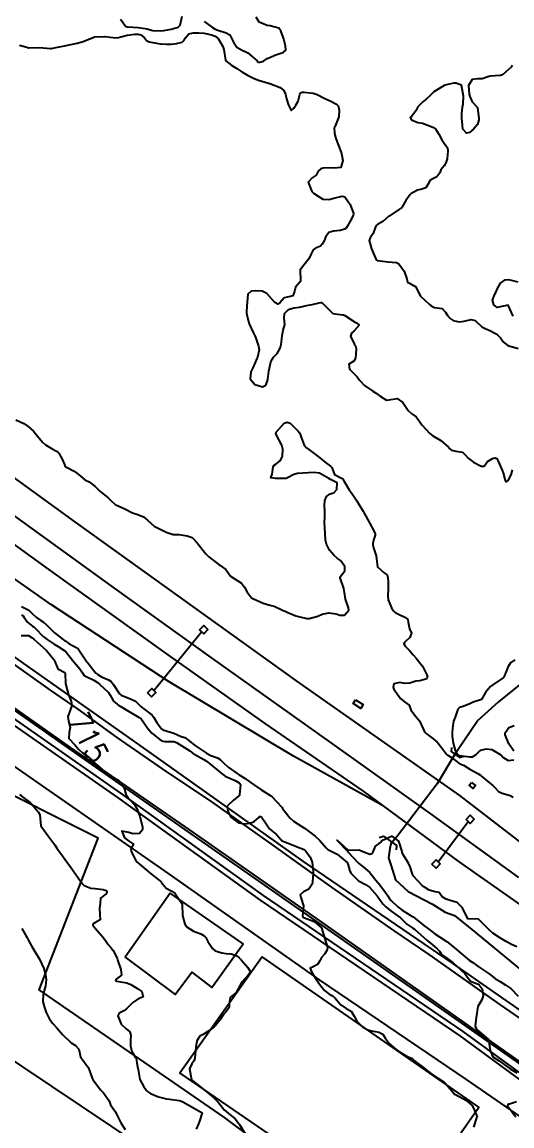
# Model space of a CAD drawing. Header units: metres. Extents: x 307586 to 320046, y 7427249 to 7434250.
# Drawn here: x 309020.5 to 309109.8, y 7432705.4 to 7432906.7 of the extents above; entities that cross this region are included whole.
import ezdxf
from ezdxf.enums import TextEntityAlignment as Align

# ---------------------------------------------------------------- set-up
doc = ezdxf.new("R2010")
doc.units = ezdxf.units.M
doc.header["$MEASUREMENT"] = 0
for name, color, linetype in [('Area Verde e Lazer', 45, 'Continuous'), ('Armario', 62, 'Continuous'), ('Cotas', 45, 'Continuous'), ('Curvas de Nivel 1m', 11, 'Continuous'), ('Curvas de Nivel 5m', 15, 'Continuous'), ('Divisa', 42, 'FENCELINE2'), ('Edificações', 30, 'Continuous'), ('Hidrografia', 140, 'Continuous'), ('Linha Férrea', 20, 'Continuous'), ('Pontes_Viadutos_Tubos', 190, 'Continuous'), ('Portico', 45, 'Continuous'), ('Vias Primárias', 230, 'Continuous')]:
    doc.layers.add(name, color=color, linetype=linetype)
doc.styles.add('Style-STANDARD', font='STANDARD.shx')
doc.linetypes.add('FENCELINE2', pattern='A,0.25,-0.1,[132,ltypeshp.shx,S=0.1,R=0,X=-0.1,Y=0],-0.1,1', length=1.45)

msp = doc.modelspace()

# ---------------------------------------------------------------- linework, layer by layer
at = {"layer": 'Area Verde e Lazer'}
for points in [[(309203.01, 7432651.94), (309108.99, 7432718.26), (309073.92, 7432742.88), (309051.35, 7432758.67), (309028.93, 7432774.32), (309006.07, 7432790.32)], [(309008.17, 7432787.2), (309038.49, 7432766.08), (309064.51, 7432747.39), (309100.88, 7432722.59), (309122.8, 7432706.59)]]:
    msp.add_lwpolyline(points, dxfattribs=at)
msp.add_lwpolyline([(309064.32, 7432736.2), (309049.29, 7432714.96), (309089.08, 7432687.7), (309103.8, 7432708.77)], close=True, dxfattribs=at)
at = {"layer": 'Armario'}
for points in [[(309081.29, 7432783.1), (309082.73, 7432782.21), (309082.31, 7432781.53), (309080.87, 7432782.42)], [(309102.45, 7432768.03), (309103.19, 7432767.43), (309102.76, 7432766.89), (309102.02, 7432767.49)]]:
    msp.add_lwpolyline(points, close=True, dxfattribs=at)
at = {"layer": 'Curvas de Nivel 1m', "flags": 128}
for points, elevation in [([(309020.08, 7432902.53), (309021.41, 7432902.13), (309021.69, 7432902.04), (309021.79, 7432902.03), (309023.69, 7432902.1), (309025.69, 7432901.88), (309025.88, 7432901.89), (309026.71, 7432902.06), (309027.69, 7432902.25), (309027.94, 7432902.29), (309029.7, 7432902.7), (309030.57, 7432902.89), (309031.7, 7432903.2), (309033.64, 7432903.98), (309033.71, 7432904), (309035.57, 7432904.1), (309035.71, 7432904.09), (309036.62, 7432903.95), (309037.71, 7432903.85), (309038.11, 7432903.93), (309039.72, 7432904.35), (309041.11, 7432904.51), (309041.72, 7432904.49), (309042.2, 7432904.36), (309042.83, 7432903.87), (309043.22, 7432903.38), (309043.71, 7432903.12), (309044.65, 7432902.9), (309045.7, 7432902.72), (309046.87, 7432902.66), (309047.7, 7432902.71), (309048.71, 7432902.82), (309049.71, 7432903.05), (309050.07, 7432903.43), (309050.25, 7432903.78), (309050.95, 7432904.54), (309051.72, 7432904.77), (309052.75, 7432904.78), (309053.72, 7432904.68), (309055.05, 7432904.4), (309055.72, 7432904.15), (309056.27, 7432903.71), (309057.14, 7432902.27), (309057.32, 7432901.7), (309057.6, 7432899.76), (309057.62, 7432899.7), (309057.66, 7432899.63), (309058.79, 7432898.82), (309059.65, 7432898.27), (309060.59, 7432897.66), (309061.63, 7432897.03), (309062.86, 7432896.4), (309063.62, 7432896.1), (309065.46, 7432895.6), (309065.61, 7432895.56), (309065.67, 7432895.54), (309067.6, 7432894.75), (309068.27, 7432894.24), (309068.55, 7432893.57), (309068.76, 7432892.73), (309069.08, 7432891.56), (309069.56, 7432890.56), (309070.09, 7432891.02), (309070.45, 7432891.54), (309070.86, 7432892.26), (309071.17, 7432893.53), (309071.29, 7432893.83), (309071.6, 7432893.94), (309071.97, 7432893.9), (309073.6, 7432893.72), (309074.33, 7432893.49), (309075.59, 7432892.86), (309076.79, 7432892.26), (309077.58, 7432891.89), (309077.87, 7432891.75), (309078.17, 7432891.45), (309078.33, 7432890.68), (309078.25, 7432889.45), (309077.52, 7432887.63), (309077.46, 7432887.52), (309077.44, 7432887.46), (309077.51, 7432886.38), (309077.71, 7432885.46), (309078.23, 7432884.2), (309078.54, 7432883.44), (309078.77, 7432882.74), (309079.01, 7432881.44), (309078.66, 7432880.21), (309077.43, 7432880.04), (309076.8, 7432880.1), (309075.43, 7432880.07), (309074.98, 7432879.93), (309074.49, 7432879.49), (309074.12, 7432878.79), (309073.41, 7432878.29), (309072.68, 7432877.51), (309073.38, 7432875.8), (309073.67, 7432875.5), (309075.36, 7432874.41), (309076.47, 7432874.36), (309077.36, 7432874.58), (309078.9, 7432874.97), (309079.37, 7432874.84), (309080.36, 7432873.42), (309080.96, 7432871.79), (309080.89, 7432871.41), (309080.32, 7432870.42), (309079.76, 7432869.43), (309079.58, 7432869.15), (309079.3, 7432868.95), (309078.53, 7432868.68), (309077.29, 7432868.59), (309076.43, 7432868.33), (309075.87, 7432867.47), (309075.69, 7432867.06), (309075.26, 7432866.21), (309074.91, 7432865.83), (309074.01, 7432865.49), (309073.58, 7432865.17), (309073.24, 7432864.41), (309072.79, 7432863.51), (309071.21, 7432861.53), (309071.29, 7432859.53), (309071.18, 7432859.25), (309070.37, 7432858.34), (309070.18, 7432857.54), (309069.91, 7432856.79), (309069.15, 7432856.57), (309068.31, 7432856.4), (309067.59, 7432855.57), (309067.13, 7432855.25), (309066.58, 7432855.59), (309065.16, 7432857.19), (309064.29, 7432857.61), (309063.16, 7432857.72), (309062.31, 7432857.63), (309061.71, 7432857.09), (309061.58, 7432855.64), (309061.47, 7432854), (309061.47, 7432853.64), (309061.72, 7432852.26), (309061.94, 7432851.64), (309062.72, 7432849.98), (309062.92, 7432849.62), (309062.97, 7432849.52), (309063.06, 7432849.24), (309063.61, 7432847.61), (309063.73, 7432846.91), (309063.44, 7432845.62), (309063.31, 7432845.32), (309063, 7432844.64), (309062.57, 7432843.63), (309062.25, 7432842.89), (309062.12, 7432841.63), (309062.96, 7432840.6), (309064.38, 7432840.18), (309064.96, 7432840.5), (309065.28, 7432841.28), (309065.33, 7432841.6), (309065.54, 7432843.04), (309065.61, 7432843.59), (309065.85, 7432844.75), (309066.34, 7432845.59), (309066.69, 7432845.91), (309067.02, 7432846.27), (309067.51, 7432847.1), (309067.67, 7432847.57), (309067.82, 7432848.34), (309067.94, 7432849.57), (309068.11, 7432850.53), (309068.4, 7432851.56), (309068.28, 7432852.73), (309068.36, 7432853.56), (309069.12, 7432854.29), (309070.09, 7432854.57), (309071.12, 7432854.72), (309072.69, 7432855.07), (309073.13, 7432855.15), (309073.43, 7432855.2), (309074.67, 7432855.48), (309075.07, 7432855.55), (309075.13, 7432855.54), (309075.22, 7432855.48), (309077.11, 7432853.59), (309077.2, 7432853.55), (309078.05, 7432853.45), (309079.03, 7432853.34), (309079.11, 7432853.32), (309079.37, 7432853.17), (309081.1, 7432852.04), (309081.52, 7432851.83), (309081.98, 7432851.4), (309081.08, 7432850.38), (309080.55, 7432849.94), (309080.37, 7432849.42), (309081.05, 7432848.03), (309081.3, 7432847.66), (309081.38, 7432847.4), (309081.42, 7432847.02), (309081.33, 7432845.41), (309081.01, 7432844.86), (309080.1, 7432844.32), (309080.2, 7432843.42), (309080.98, 7432842.61), (309081.59, 7432842.01), (309082.05, 7432841.39), (309082.96, 7432840.44), (309084.48, 7432839.36), (309084.94, 7432839.06), (309085.82, 7432838.47), (309086.93, 7432837.74), (309087.4, 7432837.8), (309088.93, 7432838.03), (309089.94, 7432837.3), (309090.9, 7432835.88), (309091.56, 7432835.28), (309092.35, 7432834.73), (309092.88, 7432834.05), (309093.41, 7432833.25), (309094.86, 7432831.65), (309095.42, 7432831.23), (309096.84, 7432830.38), (309098.25, 7432829.2), (309098.52, 7432828.89), (309098.82, 7432828.62), (309099.57, 7432828.43), (309100.81, 7432828.24), (309101.37, 7432827.72), (309101.84, 7432827.15), (309102.79, 7432826.45), (309104.2, 7432825.7), (309104.78, 7432825.69), (309105.38, 7432826.53), (309106.29, 7432827.11), (309106.7, 7432827.21), (309106.8, 7432827.22), (309106.9, 7432827.19), (309107.04, 7432827.1), (309107.29, 7432826.6), (309107.97, 7432825.08), (309108.2, 7432824.51), (309108.61, 7432823.07), (309108.67, 7432822.99), (309108.75, 7432822.94), (309108.89, 7432822.93), (309109.11, 7432823.07), (309109.68, 7432824.15), (309109.92, 7432825.06)], 711), ([(309019.4, 7432834.14), (309020.87, 7432833.47), (309021.67, 7432832.93), (309022.59, 7432832.1), (309022.85, 7432831.81), (309024.24, 7432830.09), (309024.82, 7432829.58), (309026.01, 7432828.87), (309026.81, 7432828.47), (309027.04, 7432828.29), (309027.21, 7432828.05), (309027.83, 7432827), (309028.26, 7432826.04), (309028.41, 7432825.67), (309028.77, 7432825.45), (309030.01, 7432824.77), (309030.76, 7432824.25), (309030.9, 7432824.16), (309031.08, 7432824.01), (309031.99, 7432823.24), (309032.74, 7432822.86), (309033.86, 7432821.97), (309034.72, 7432821.13), (309036.2, 7432819.95), (309036.7, 7432819.45), (309037.49, 7432818.73), (309038.69, 7432818.15), (309039.27, 7432817.9), (309040.67, 7432817.22), (309041.63, 7432816.92), (309042.66, 7432816.45), (309043.37, 7432815.85), (309044.64, 7432814.74), (309046.41, 7432813.82), (309046.63, 7432813.73), (309048.09, 7432813.26), (309048.63, 7432813.25), (309049.19, 7432813.22), (309050.63, 7432812.99), (309051.54, 7432812.67), (309052.43, 7432811.74), (309052.61, 7432811.48), (309054.03, 7432809.73), (309054.58, 7432809.19), (309056.44, 7432807.7), (309056.56, 7432807.62), (309057.7, 7432806.84), (309058.54, 7432805.67), (309060.52, 7432804.37), (309061.1, 7432803.64), (309061.57, 7432802.7), (309062.44, 7432801.62), (309062.49, 7432801.58), (309062.57, 7432801.54), (309064.48, 7432800.7), (309065.71, 7432800.35), (309066.47, 7432800.15), (309067.78, 7432799.56), (309068.24, 7432799.33), (309068.46, 7432799.25), (309068.96, 7432799.04), (309070.45, 7432798.43), (309071.15, 7432798.22), (309072.45, 7432797.93), (309072.87, 7432797.92), (309074.45, 7432798.35), (309075.25, 7432798.68), (309076.46, 7432798.95), (309077.79, 7432798.78), (309078.45, 7432798.51), (309079.32, 7432798.55), (309080.1, 7432799.41), (309080.04, 7432799.84), (309079.48, 7432801.42), (309079.28, 7432802.65), (309079.17, 7432803.42), (309078.54, 7432805.31), (309078.51, 7432805.43), (309078.54, 7432805.51), (309079.38, 7432806.59), (309079.36, 7432807.42), (309078.57, 7432808.49), (309078.03, 7432808.89), (309077.36, 7432809.45), (309076.6, 7432810.36), (309076.03, 7432811.47), (309075.87, 7432812.22), (309075.77, 7432813.47), (309075.72, 7432814.4), (309075.68, 7432815.47), (309075.72, 7432816.42), (309075.73, 7432817.47), (309075.64, 7432818.52), (309075.71, 7432819.47), (309076.03, 7432820.15), (309076.72, 7432820.64), (309077.35, 7432820.82), (309077.88, 7432821.44), (309077.99, 7432822.69), (309076.75, 7432823.25), (309076.43, 7432823.46), (309074.76, 7432824.4), (309073.69, 7432824.56), (309072.76, 7432824.52), (309071.69, 7432824.44), (309070.76, 7432824.38), (309070.08, 7432824.21), (309068.91, 7432823.55), (309068.81, 7432823.49), (309068.75, 7432823.48), (309068.67, 7432823.47), (309066.75, 7432823.47), (309065.9, 7432823.59), (309066.11, 7432824.24), (309066.31, 7432825.58), (309066.46, 7432825.9), (309066.78, 7432826.07), (309067.65, 7432826.71), (309068.02, 7432827.56), (309068.07, 7432828.82), (309067.89, 7432829.56), (309066.85, 7432831.51), (309066.82, 7432831.58), (309066.8, 7432831.63), (309066.86, 7432831.91), (309068.33, 7432833.56), (309068.87, 7432833.75), (309069.39, 7432833.54), (309070.86, 7432832.09), (309071.1, 7432831.77), (309071.21, 7432831.52), (309071.39, 7432830.98), (309071.98, 7432829.51), (309072.38, 7432829.06), (309072.82, 7432828.77), (309074.49, 7432827.48), (309074.8, 7432827.22), (309075.86, 7432826.4), (309076.78, 7432825.72), (309076.97, 7432825.46), (309077.5, 7432824.19), (309078.75, 7432823.52), (309078.91, 7432823.43), (309079.16, 7432823.01), (309080.16, 7432821.42), (309080.72, 7432820.65), (309081.57, 7432819.4), (309081.99, 7432818.68), (309082.68, 7432817.52), (309082.77, 7432817.38), (309082.91, 7432817.15), (309083.89, 7432815.37), (309084.64, 7432813.89), (309084.88, 7432813.36), (309084.9, 7432813.09), (309084.62, 7432812.21), (309084.46, 7432811.52), (309084.46, 7432811.36), (309084.61, 7432810.84), (309085.09, 7432809.35), (309085.15, 7432808.79), (309085.33, 7432807.35), (309086.55, 7432806.25), (309087.07, 7432805.86), (309087.22, 7432805.33), (309087.24, 7432804.62), (309087.27, 7432803.33), (309087.19, 7432802.02), (309087.28, 7432801.33), (309087.9, 7432799.89), (309088.25, 7432799.31), (309088.34, 7432799.19), (309088.46, 7432799.08), (309089, 7432798.76), (309090.45, 7432798.12), (309090.87, 7432797.71), (309090.91, 7432797.28), (309091.16, 7432796.01), (309091.5, 7432795.27), (309091.21, 7432794.48), (309090.4, 7432793.73), (309090.18, 7432793.51), (309090.14, 7432793.29), (309090.39, 7432792.89), (309091.16, 7432792.06), (309091.82, 7432791.27), (309092.36, 7432790.66), (309093.53, 7432789.25), (309094.33, 7432787.65), (309094.41, 7432787.24), (309094.4, 7432787.16), (309094.32, 7432786.94), (309093.02, 7432786.54), (309092.32, 7432786.48), (309091.19, 7432786.15), (309090.31, 7432786.06), (309089.36, 7432786.25), (309088.31, 7432786.01), (309088.16, 7432785.31), (309088.3, 7432785.02), (309089.51, 7432783.3), (309090.27, 7432782.7), (309091.08, 7432782.1), (309091.41, 7432781.27), (309092.24, 7432780.09), (309092.99, 7432779.25), (309093.66, 7432777.79), (309093.9, 7432777.24), (309094.2, 7432776.97), (309095.4, 7432776.02), (309096.18, 7432775.35), (309096.25, 7432775.29), (309096.31, 7432775.22), (309096.98, 7432774.4), (309097.9, 7432773.19), (309098.01, 7432773.05), (309098.15, 7432772.97), (309098.78, 7432772.55), (309100.14, 7432771.5), (309100.35, 7432771.38), (309101.02, 7432771.16), (309102.12, 7432770.46), (309103.61, 7432769.62), (309104.11, 7432769.32), (309104.35, 7432769.12), (309106.09, 7432767.62), (309106.38, 7432767.39), (309106.71, 7432767.09), (309107.38, 7432766.39), (309108.07, 7432766.04), (309109.51, 7432765.61), (309110.07, 7432765.34)], 712), ([(309020.46, 7432800.1), (309021.78, 7432799.43), (309022.45, 7432798.75), (309023.16, 7432798.09), (309023.94, 7432797.58), (309024.43, 7432797.22), (309025.07, 7432796.71), (309025.68, 7432796.07), (309026.41, 7432795.38), (309028.1, 7432794.03), (309028.28, 7432793.92), (309028.39, 7432793.84), (309029.03, 7432793.38), (309030.38, 7432792.61), (309030.74, 7432792.37), (309031.02, 7432792), (309032.34, 7432790.04), (309032.39, 7432789.98), (309032.5, 7432789.82), (309033.99, 7432787.96), (309034.32, 7432787.68), (309035.02, 7432787.25), (309036.31, 7432786.72), (309036.8, 7432786.43), (309037.13, 7432785.93), (309038.28, 7432784.17), (309038.62, 7432783.91), (309040.27, 7432783.29), (309041.24, 7432782.85), (309042.21, 7432781.86), (309042.25, 7432781.81), (309042.49, 7432781.61), (309044.23, 7432780.26), (309044.54, 7432779.84), (309045.12, 7432778.92), (309045.95, 7432777.82), (309046.2, 7432777.64), (309047.6, 7432777.21), (309048.2, 7432777.01), (309049.55, 7432776.41), (309050.19, 7432776.2), (309050.45, 7432776.03), (309050.73, 7432775.76), (309052.17, 7432774.72), (309053.58, 7432773.73), (309054.15, 7432773.35), (309054.92, 7432772.94), (309056.14, 7432772.48), (309056.67, 7432772.22), (309057.16, 7432771.68), (309058.12, 7432770.79), (309059.73, 7432769.65), (309060.1, 7432769.41), (309061.17, 7432768.71), (309062.09, 7432768.05), (309062.7, 7432767.61), (309064.07, 7432766.71), (309065.86, 7432765.58), (309066.06, 7432765.42), (309067.83, 7432763.55), (309067.92, 7432763.44), (309068.03, 7432763.26), (309069.36, 7432761.54), (309070, 7432760.92), (309071.5, 7432760), (309071.99, 7432759.7), (309072.27, 7432759.5), (309073.97, 7432758.22), (309074.77, 7432757.47), (309075.95, 7432756.07), (309076.28, 7432755.79), (309077, 7432755.44), (309077.94, 7432754.91), (309079.78, 7432753.41), (309079.91, 7432753.17), (309080.29, 7432751.8), (309080.51, 7432751.4), (309081.87, 7432750.08), (309083.16, 7432749.37), (309083.86, 7432748.91), (309085.25, 7432747.35), (309085.83, 7432746.54), (309086.34, 7432745.84), (309086.82, 7432745.33), (309087.81, 7432744.54), (309089.52, 7432743.29), (309089.79, 7432743.04), (309090.67, 7432742.17), (309091.77, 7432741.45), (309092.05, 7432741.26), (309093.75, 7432739.74), (309094.34, 7432739.23), (309095.73, 7432738.07), (309096.2, 7432737.68), (309096.61, 7432737.21), (309097.07, 7432736.55), (309097.71, 7432736.12), (309099.05, 7432735.18), (309099.69, 7432734.59), (309101.25, 7432733.15), (309101.67, 7432732.53), (309102.29, 7432731.77), (309103.65, 7432731.23), (309103.84, 7432731.12), (309104.37, 7432730.38), (309104.6, 7432729.11), (309104.35, 7432728.38), (309103.6, 7432727.12), (309103.28, 7432725.12), (309103.13, 7432723.56), (309103.28, 7432723.12), (309103.39, 7432722.96), (309103.55, 7432722.81), (309105.53, 7432721.1), (309105.87, 7432719.09), (309106.35, 7432717.95), (309107.48, 7432717.25), (309107.76, 7432717.07), (309109.47, 7432715.76), (309110.72, 7432715.04)], 713), ([(309020.45, 7432798.57), (309020.72, 7432798.4), (309020.92, 7432798.12), (309021.54, 7432797.22), (309022.43, 7432796.55), (309022.7, 7432796.37), (309022.98, 7432796.09), (309024.4, 7432794.66), (309025.11, 7432794.07), (309026.38, 7432793.24), (309027.13, 7432792.79), (309028.34, 7432792.03), (309028.37, 7432792), (309029.97, 7432790.01), (309030.34, 7432789.56), (309031.04, 7432788.71), (309031.53, 7432787.99), (309031.86, 7432787.53), (309032.32, 7432787.25), (309033.6, 7432786.68), (309034.31, 7432786.24), (309034.67, 7432785.96), (309036.28, 7432784.4), (309036.59, 7432783.94), (309037.2, 7432782.86), (309038.25, 7432782), (309038.41, 7432781.91), (309040.24, 7432780.84), (309041.87, 7432779.87), (309042.09, 7432779.73), (309042.22, 7432779.59), (309043.44, 7432777.85), (309044.19, 7432776.98), (309045.66, 7432775.83), (309046.18, 7432775.54), (309046.54, 7432775.46), (309048.18, 7432775.47), (309048.67, 7432775.29), (309050.16, 7432774.4), (309051.12, 7432773.76), (309051.7, 7432773.3), (309052.15, 7432773.03), (309053.67, 7432772.2), (309054.13, 7432771.9), (309054.39, 7432771.72), (309056.11, 7432770.3), (309056.85, 7432769.69), (309057.57, 7432769.15), (309058.1, 7432768.92), (309059.4, 7432768.35), (309060.09, 7432767.92), (309060.25, 7432767.81), (309060.35, 7432767.65), (309060.15, 7432765.74), (309060.15, 7432765.65), (309060.11, 7432765.6), (309060.06, 7432765.57), (309059, 7432764.71), (309058.04, 7432763.83), (309057.96, 7432763.75), (309057.92, 7432763.67), (309057.92, 7432763.56), (309058.02, 7432762.76), (309058.56, 7432761.66), (309060, 7432760.66), (309061.17, 7432760.46), (309062, 7432760.61), (309062.78, 7432760.83), (309063.72, 7432761.6), (309063.84, 7432761.78), (309064.02, 7432761.83), (309064.26, 7432761.6), (309064.77, 7432760.82), (309065.65, 7432759.58), (309065.98, 7432759.27), (309066.93, 7432758.52), (309067.74, 7432757.55), (309067.82, 7432757.41), (309067.96, 7432757.34), (309068.23, 7432757.27), (309069.95, 7432756.55), (309070.69, 7432756.26), (309071.95, 7432755.79), (309072.28, 7432755.5), (309073.03, 7432754.38), (309073.41, 7432753.49), (309073.62, 7432751.76), (309073.62, 7432751.48), (309073.47, 7432749.88), (309073.41, 7432749.48), (309072.79, 7432748.56), (309071.85, 7432748.04), (309071.23, 7432747.51), (309071.34, 7432747.01), (309071.82, 7432745.5), (309071.66, 7432743.64), (309071.68, 7432743.5), (309071.71, 7432743.42), (309071.79, 7432743.35), (309071.99, 7432743.3), (309073.78, 7432742.65), (309075.1, 7432741.47), (309075.74, 7432739.46), (309076.19, 7432737.91), (309076.13, 7432737.45), (309075.72, 7432736.72), (309075.1, 7432736.07), (309074.79, 7432735.47), (309074.38, 7432734.79), (309073.69, 7432734.46), (309073.05, 7432734.12), (309073.29, 7432733.48), (309073.67, 7432732.85), (309074.56, 7432731.47), (309075.63, 7432730.07), (309076.43, 7432729.45), (309077.21, 7432729.02), (309077.62, 7432728.66), (309078.66, 7432727.42), (309079.6, 7432726.8), (309080.49, 7432726.3), (309081.07, 7432725.39), (309081.57, 7432724.47), (309082.67, 7432723.37), (309083.55, 7432722.89), (309084.22, 7432722.68), (309085.54, 7432722.46), (309086.29, 7432722.08), (309086.75, 7432721.32), (309087.52, 7432720.32), (309088.7, 7432719.3), (309089.5, 7432718.73), (309090.74, 7432718.03), (309091.49, 7432717.72), (309091.78, 7432717.56), (309092.07, 7432717.26), (309092.84, 7432716.61), (309093.47, 7432716.21), (309094.69, 7432715.23), (309095.45, 7432714.6), (309097, 7432713.64), (309097.44, 7432713.36), (309097.6, 7432713.19), (309098.87, 7432711.73), (309099.35, 7432711.17), (309099.41, 7432711.12), (309099.51, 7432711.07), (309101.4, 7432710.07), (309102.53, 7432709.13), (309102.84, 7432708.59), (309103.37, 7432707.35), (309103.48, 7432707.12), (309103.49, 7432706.99), (309103.36, 7432706.81), (309102.79, 7432705.13)], 714), ([(309110.36, 7432790.37), (309109.55, 7432789.86), (309109.09, 7432789.06), (309108.87, 7432788.54), (309108.32, 7432787.21), (309108.24, 7432787.07), (309106.31, 7432785.79), (309105.91, 7432785.5), (309105.55, 7432785.11), (309104.99, 7432784.42), (309104.27, 7432783.12), (309102.75, 7432782.66), (309102.27, 7432782.43), (309100.95, 7432781.85), (309100.26, 7432781.66), (309100.01, 7432781.42), (309099.92, 7432781.17), (309099.47, 7432779.94), (309099.17, 7432779.18), (309099.02, 7432778.38), (309098.95, 7432777.18), (309098.91, 7432776.46), (309099.09, 7432775.18), (309099.5, 7432773.84), (309099.83, 7432773.17), (309100.15, 7432772.95), (309101.74, 7432772.74), (309102.15, 7432772.67), (309102.61, 7432772.67), (309103.28, 7432773.13), (309103.72, 7432773.56), (309104.16, 7432773.89), (309105.15, 7432774.13), (309106.17, 7432774.02), (309107.81, 7432773.08), (309107.97, 7432772.89), (309108.15, 7432772.62), (309109.16, 7432772.04), (309110.14, 7432772.16)], 711), ([(309110.16, 7432773.74), (309109.27, 7432775.06), (309108.58, 7432776.69), (309108.57, 7432777.07), (309109.25, 7432778.02), (309110.22, 7432778.41)], 711), ([(309020.06, 7432765.84), (309021.19, 7432764.97), (309022.04, 7432764.33), (309022.27, 7432764.1), (309023.45, 7432762.65), (309023.76, 7432762.08), (309023.98, 7432760.08), (309025.44, 7432758.07), (309025.96, 7432757.35), (309026.5, 7432756.61), (309026.9, 7432756.05), (309027.92, 7432754.6), (309028.33, 7432754.03), (309029.49, 7432752.42), (309029.78, 7432752.01), (309029.89, 7432751.86), (309031.21, 7432749.99), (309031.48, 7432749.6), (309031.86, 7432749.23), (309033.07, 7432748.75), (309033.85, 7432748.65), (309035.3, 7432748.49), (309035.85, 7432748.3), (309035.98, 7432748.07), (309035.97, 7432747.94), (309035.84, 7432747.69), (309034.86, 7432746.92), (309034.75, 7432745.95), (309034.66, 7432745.1), (309034.73, 7432743.95), (309034.79, 7432742.94), (309033.78, 7432742.38), (309033.51, 7432742.23), (309033.45, 7432741.96), (309033.77, 7432741.48), (309035.13, 7432739.95), (309035.74, 7432739.18), (309036.25, 7432738.46), (309036.7, 7432737.93), (309037.15, 7432737.35), (309037.71, 7432736.3), (309037.86, 7432735.91), (309037.94, 7432735.67), (309038.53, 7432733.9), (309038.68, 7432732.88), (309037.66, 7432732.13), (309037.58, 7432731.91), (309037.65, 7432731.8), (309037.82, 7432731.74), (309039.65, 7432731.48), (309040.36, 7432731.16), (309041.63, 7432730.39), (309042.38, 7432729.85), (309042.58, 7432728.88), (309041.61, 7432728.48), (309040.71, 7432727.87), (309039.59, 7432726.72), (309039.11, 7432726.37), (309038.25, 7432725.9), (309038.01, 7432725.47), (309038.6, 7432723.9), (309039.54, 7432723.05), (309040.18, 7432722.53), (309040.34, 7432721.88), (309040.28, 7432721.12), (309040.28, 7432719.88), (309040.56, 7432718.94), (309041.24, 7432717.86), (309041.31, 7432717.69), (309041.47, 7432716.88), (309041.65, 7432715.86), (309041.69, 7432715.63), (309041.99, 7432713.85), (309042.64, 7432712.63), (309043.23, 7432711.84), (309043.41, 7432711.65), (309043.96, 7432711.27), (309045.4, 7432710.64), (309046.86, 7432710.33), (309047.39, 7432710.24), (309049.19, 7432709.97), (309049.39, 7432709.94), (309049.85, 7432709.76), (309050.83, 7432709.2), (309051.37, 7432708.9), (309053.36, 7432707.72), (309052.85, 7432706.22), (309052.68, 7432705.73), (309052.28, 7432704.78)], 716), ([(309110.73, 7432738.04), (309109.74, 7432738.46), (309108.66, 7432739.06), (309107.75, 7432739.59), (309106.36, 7432740.5), (309105.77, 7432741.02), (309105.69, 7432741.1), (309103.79, 7432743.03), (309103.72, 7432743.05), (309101.79, 7432743.14), (309101.77, 7432743.15), (309101.72, 7432743.23), (309100.8, 7432745.16), (309099.83, 7432746.11), (309098.54, 7432746.47), (309097.84, 7432746.75), (309097.54, 7432746.89), (309097.05, 7432747.2), (309096.55, 7432747.91), (309095.85, 7432748.06), (309094.74, 7432748.35), (309093.86, 7432748.92), (309093.49, 7432749.24), (309091.89, 7432750.92), (309091.69, 7432751.26), (309091.26, 7432752.62), (309090.94, 7432753.27), (309089.94, 7432754.95), (309089.82, 7432755.29), (309089.8, 7432755.44), (309089.21, 7432757.3), (309087.97, 7432758.19), (309086.13, 7432757.34), (309085.96, 7432757.21), (309084.88, 7432756.42), (309084.44, 7432755.36), (309084.29, 7432755), (309083.94, 7432754.89), (309082.66, 7432755.37), (309081.95, 7432755.69), (309080.12, 7432755.59), (309079.95, 7432755.65), (309078.03, 7432757.43), (309077.96, 7432757.47), (309077.94, 7432757.43), (309077.96, 7432757.4), (309079.9, 7432755.41), (309079.94, 7432755.37), (309081.79, 7432753.38), (309081.84, 7432753.31), (309081.91, 7432753.21), (309082.68, 7432752.59), (309083.9, 7432751.58), (309084.1, 7432751.36), (309085.03, 7432750.2), (309085.72, 7432749.34), (309085.86, 7432749.17), (309086.67, 7432748.15), (309087.2, 7432747.32), (309087.45, 7432746.93), (309087.83, 7432746.48), (309089.04, 7432745.3), (309089.81, 7432744.71), (309091.25, 7432743.82), (309091.8, 7432743.49), (309092.11, 7432743.26), (309093.78, 7432741.93), (309094.66, 7432741.23), (309095.76, 7432740.42), (309097.67, 7432739.19), (309097.71, 7432739.16), (309097.74, 7432739.14), (309097.96, 7432738.97), (309099.73, 7432737.54), (309100.16, 7432737.17), (309101.71, 7432735.83), (309102.1, 7432735.54), (309102.7, 7432735.14), (309103.69, 7432734.44), (309105.67, 7432733.1), (309106.8, 7432732.22), (309107.66, 7432731.72), (309108.72, 7432731.06), (309109.64, 7432730.4), (309110.94, 7432729.04)], 712), ([(309020.51, 7432741.37), (309021.24, 7432740.11), (309021.42, 7432739.78), (309021.73, 7432739.19), (309022.34, 7432738.09), (309023.21, 7432736.59), (309023.51, 7432736.08), (309023.7, 7432735.75), (309024.5, 7432734.07), (309024.82, 7432732.91), (309024.93, 7432732.07), (309024.83, 7432730.87), (309024.59, 7432730.07), (309024.39, 7432729.29), (309024.34, 7432728.07), (309024.54, 7432727.12), (309024.95, 7432726.07), (309025.56, 7432724.85), (309026.17, 7432724.05), (309026.84, 7432723.34), (309027.54, 7432722.49), (309027.92, 7432722.03), (309029.51, 7432720.51), (309030.29, 7432720), (309030.89, 7432719.38), (309031.17, 7432717.98), (309031.25, 7432717.75), (309031.48, 7432717.53), (309032.67, 7432715.97), (309033.33, 7432714.07), (309033.36, 7432713.96), (309033.43, 7432713.81), (309034.85, 7432711.95), (309035.4, 7432711.4), (309036.39, 7432709.92), (309036.67, 7432709.21), (309037.37, 7432708.15), (309037.55, 7432707.91), (309037.75, 7432707.52), (309038.52, 7432705.9), (309039.32, 7432704.68)], 717), ([(309110.68, 7432709.76), (309109.39, 7432709.35), (309109.13, 7432709.31), (309109.02, 7432709.05), (309109.38, 7432708.53), (309110.53, 7432707.04)], 713)]:
    msp.add_lwpolyline(points, dxfattribs=dict(at, elevation=elevation))
at = {"layer": 'Curvas de Nivel 5m', "flags": 128}
for points, elevation in [([(309038.45, 7432907.23), (309039.43, 7432905.91), (309039.68, 7432905.86), (309039.73, 7432905.86), (309039.77, 7432905.87), (309041.73, 7432905.71), (309043.32, 7432905.46), (309043.73, 7432905.34), (309044.39, 7432905.19), (309045.73, 7432905.11), (309046.4, 7432905.16), (309047.73, 7432905.45), (309048.96, 7432905.8), (309049.38, 7432906.16), (309049.69, 7432907.79)], 710), ([(309053.75, 7432906.8), (309055.25, 7432905.72), (309055.73, 7432905.45), (309056.21, 7432905.24), (309057.72, 7432904.73), (309058.39, 7432904.36), (309058.76, 7432903.68), (309059.06, 7432903.03), (309059.7, 7432902.16), (309060.55, 7432901.66), (309061.69, 7432901.12), (309063.38, 7432899.62), (309063.53, 7432899.49), (309063.66, 7432899.42), (309063.9, 7432899.38), (309064.56, 7432899.61), (309065.22, 7432900.05), (309065.67, 7432900.27), (309066.59, 7432900.68), (309067.68, 7432901.04), (309068.1, 7432901.16), (309068.6, 7432901.57), (309068.53, 7432902.4), (309068.26, 7432903.57), (309068.13, 7432903.99), (309067.73, 7432905.13), (309067.31, 7432905.58), (309065.74, 7432906.03), (309065.23, 7432906.12), (309063.75, 7432906.69), (309063.19, 7432907.63)], 710), ([(309109.86, 7432898.87), (309109.66, 7432898.47), (309108.09, 7432897.09), (309107.76, 7432896.98), (309107.64, 7432896.95), (309105.9, 7432896.86), (309105.64, 7432896.79), (309104.38, 7432896.39), (309103.63, 7432896.38), (309102.55, 7432896.24), (309101.9, 7432895.17), (309102.02, 7432893.59), (309102.13, 7432893.16), (309102.58, 7432892.16), (309103.57, 7432891.14), (309103.79, 7432889.14), (309103.79, 7432888.89), (309103.53, 7432888.04), (309102.84, 7432887.15), (309102.1, 7432886.58), (309101.51, 7432886.44), (309100.9, 7432887.18), (309100.81, 7432887.89), (309100.72, 7432889.18), (309100.67, 7432890.07), (309100.8, 7432891.18), (309100.96, 7432891.8), (309100.99, 7432893.18), (309100.89, 7432893.89), (309100.63, 7432895.18), (309099.62, 7432895.58), (309099.24, 7432895.58), (309097.61, 7432895.22), (309096.35, 7432894.49), (309095.6, 7432893.97), (309095.22, 7432893.62), (309094.86, 7432893.25), (309094.21, 7432892.63), (309093.58, 7432892.14), (309092.69, 7432891.27), (309092.29, 7432890.55), (309091.55, 7432889.57), (309091.4, 7432889.44), (309091.28, 7432889.29), (309091.54, 7432888.9), (309092.67, 7432888.41), (309093.53, 7432888.26), (309095.08, 7432887.69), (309095.53, 7432887.47), (309095.9, 7432887.24), (309096.5, 7432886.24), (309097.02, 7432885.22), (309097.49, 7432884.6), (309098.07, 7432883.8), (309098.14, 7432883.21), (309098.01, 7432881.77), (309097.85, 7432881.21), (309097.73, 7432880.93), (309097.44, 7432880.48), (309096.88, 7432879.77), (309096.67, 7432879.23), (309096.16, 7432878.49), (309095.41, 7432878.14), (309094.86, 7432877.79), (309094.6, 7432877.25), (309094.15, 7432876.5), (309093.39, 7432876.26), (309092.6, 7432876.06), (309091.37, 7432875.38), (309091.32, 7432875.34), (309091.28, 7432875.29), (309090.51, 7432874.15), (309090, 7432873.3), (309089.75, 7432872.91), (309089.35, 7432872.59), (309087.45, 7432871.34), (309087.39, 7432871.29), (309087.33, 7432871.23), (309086.31, 7432870.36), (309085.31, 7432869.79), (309085.07, 7432869.59), (309084.96, 7432869.36), (309084.53, 7432868.12), (309083.97, 7432867.37), (309083.79, 7432866.86), (309084.23, 7432865.37), (309084.96, 7432863.63), (309085.1, 7432863.36), (309085.23, 7432863.25), (309085.37, 7432863.22), (309087.23, 7432863.01), (309088.76, 7432862.84), (309089.23, 7432862.62), (309090.19, 7432861.3), (309090.64, 7432859.85), (309090.81, 7432859.29), (309091.18, 7432859.07), (309092.3, 7432858.4), (309092.86, 7432857.26), (309093.16, 7432856.74), (309094.76, 7432855.24), (309095.13, 7432854.95), (309095.72, 7432854.64), (309097.13, 7432854.45), (309097.71, 7432853.8), (309098.05, 7432853.21), (309098.54, 7432852.63), (309099.1, 7432852.27), (309100.23, 7432852.05), (309101.1, 7432852.15), (309102.4, 7432852.44), (309103.1, 7432852.26), (309104.34, 7432851.13), (309105.09, 7432850.74), (309105.66, 7432850.53), (309107.07, 7432849.77), (309107.71, 7432849.09), (309108.27, 7432848.3), (309109.05, 7432847.74), (309110.94, 7432847.15)], 710), ([(309110.05, 7432853.06), (309109.13, 7432855.07), (309107.13, 7432854.63), (309106.52, 7432855.11), (309106.29, 7432855.96), (309106.72, 7432857.1), (309106.88, 7432857.39), (309107.17, 7432858.1), (309107.76, 7432859.09), (309108.59, 7432859.68), (309109.19, 7432859.75), (309110.88, 7432859.36)], 710), ([(309020.4, 7432794.83), (309021.72, 7432794.8), (309022.4, 7432794.39), (309022.73, 7432794.1), (309024.38, 7432792.62), (309024.97, 7432792.07), (309026.35, 7432790.43), (309026.53, 7432790.06), (309027.04, 7432788.76), (309028.32, 7432788.07), (309028.36, 7432788.03), (309028.38, 7432787.97), (309028.48, 7432786.03), (309028.51, 7432785.81), (309029, 7432784.02), (309029.46, 7432782.82), (309029.6, 7432782.02), (309029.24, 7432781.02), (309028.87, 7432780.02), (309029.02, 7432779.22), (309029.32, 7432778.02), (309029.1, 7432777.11), (309029.08, 7432776.02), (309030.17, 7432774.86), (309030.9, 7432774), (309031.56, 7432773.4), (309032.14, 7432773.03), (309033.43, 7432771.97), (309034.12, 7432771.3), (309035.63, 7432769.94), (309036.1, 7432769.53), (309037.09, 7432768.92), (309038.09, 7432768.43), (309038.66, 7432767.9), (309039.18, 7432766.79), (309039.42, 7432765.9), (309040.05, 7432764.96), (309041.09, 7432763.87), (309041.44, 7432763.28), (309042.01, 7432761.86), (309042.47, 7432759.86), (309042.49, 7432759.35), (309041.97, 7432758.68), (309040.72, 7432758.63), (309039.97, 7432758.86), (309038.75, 7432759.12), (309039.18, 7432757.9), (309039.96, 7432757.39), (309040.85, 7432756.78), (309040.39, 7432755.88), (309040.43, 7432755.39), (309041.2, 7432753.87), (309041.5, 7432753.46), (309041.91, 7432753.09), (309043.43, 7432751.84), (309043.89, 7432751.46), (309045.57, 7432750.12), (309045.86, 7432749.88), (309045.91, 7432749.82), (309046.79, 7432748.75), (309047.85, 7432748.2), (309048.46, 7432747.78), (309049.64, 7432745.96), (309049.71, 7432745.77), (309049.79, 7432743.77), (309050.19, 7432742.17), (309050.47, 7432741.76), (309051.76, 7432740.91), (309053.1, 7432740.38), (309053.75, 7432740.04), (309054.02, 7432739.72), (309054.42, 7432739.03), (309055.23, 7432737.7), (309055.72, 7432737.3), (309056.95, 7432736.92), (309057.71, 7432736.84), (309058.62, 7432736.75), (309059.71, 7432736.38), (309060.11, 7432736.05), (309060.5, 7432735.64), (309061.68, 7432734.27), (309062.04, 7432733.62), (309062.08, 7432733.21), (309061.66, 7432732.77), (309060.63, 7432731.64), (309060.28, 7432731.01), (309059.63, 7432729.8), (309059.57, 7432729.71), (309059.48, 7432729.65), (309058.48, 7432728.79), (309058.28, 7432727.66), (309058.31, 7432726.95), (309057.59, 7432726.06), (309057.25, 7432725.67), (309056.61, 7432724.64), (309055.82, 7432723.7), (309055.55, 7432723.46), (309054.55, 7432722.7), (309053.54, 7432722.04), (309053.32, 7432721.94), (309052.92, 7432721.73), (309052.37, 7432720.88), (309052.22, 7432719.73), (309052.12, 7432719.11), (309052.02, 7432717.73), (309051.93, 7432717.28), (309051.47, 7432716.69), (309051.05, 7432715.75), (309051.43, 7432713.74), (309053.42, 7432712.19), (309054.01, 7432711.71), (309055.4, 7432710.55), (309056.28, 7432709.69), (309056.76, 7432709.06), (309057.37, 7432708.28), (309058.1, 7432707.66), (309059.35, 7432706.67), (309059.83, 7432706.12), (309060.14, 7432705.64), (309061.32, 7432703.76)], 715)]:
    msp.add_lwpolyline(points, dxfattribs=dict(at, elevation=elevation))
at = {"layer": 'Divisa'}
msp.add_lwpolyline([(309135.72, 7432709.42), (309098.99, 7432735.04), (309071.82, 7432753.62), (309042.69, 7432774.32), (309015.03, 7432793.78), (308995.57, 7432808.82), (308965.43, 7432831.23), (308942.79, 7432848.22), (308922.56, 7432862.26), (308919.08, 7432864.45), (308901.46, 7432873.16), (308879.22, 7432884.6), (308862.65, 7432891.96), (308833.75, 7432905.31), (308792.76, 7432924.42), (308750.43, 7432944.02), (308722.86, 7432957.66), (308674.3, 7432979.67), (308639.32, 7432995.97), (308599, 7433014.64), (308596.94, 7433015.74), (308595.23, 7433017.93), (308594.42, 7433020.71), (308592.27, 7433040.73)], dxfattribs=at)
at = {"layer": 'Edificações'}
for points in [[(309061, 7432689.05), (309068.01, 7432699.02), (309057.43, 7432706.9), (309023.64, 7432730.2), (309034.43, 7432757.82), (309012.4, 7432768.85), (308943.58, 7432620.25), (308976.5, 7432595.78), (308988.29, 7432629.91), (308988.54, 7432636.55), (308979.67, 7432642.15), (308978.49, 7432642.75), (308981.54, 7432648.83), (308988.8, 7432645.18), (308993.63, 7432654.8), (308986.53, 7432658.36), (308990, 7432667.91), (309006.36, 7432701.44), (309015, 7432719.87), (309058.57, 7432690.68), (309061, 7432689.05)], [(309047.55, 7432747.84), (309039.35, 7432736.15), (309048.45, 7432729.36), (309051.45, 7432733.38), (309055.14, 7432730.62), (309060.86, 7432738.6)]]:
    msp.add_lwpolyline(points, close=True, dxfattribs=at)
at = {"layer": 'Hidrografia', "elevation": 715.41}
msp.add_lwpolyline([(309112.78, 7432787.12), (309107.37, 7432782.72), (309103.58, 7432779.34), (309101.05, 7432775.55), (309099.36, 7432773.02), (309096.2, 7432767.76), (309088.82, 7432758.07), (309087.77, 7432756.8), (309087.56, 7432755.96), (309087.35, 7432754.27), (309087.77, 7432753.01), (309088.61, 7432750.24), (309090.93, 7432748.13), (309095.35, 7432745.82), (309097.67, 7432744.35), (309099.36, 7432743.72), (309102.52, 7432741.19), (309113.48, 7432732.13)], dxfattribs=at)
at = {"layer": 'Linha Férrea'}
for points in [[(308586.52, 7433148.87), (308622.32, 7433115.83), (308639.94, 7433100.17), (308668.68, 7433076.11), (308682.34, 7433065.47), (308708.76, 7433045.52), (308738.7, 7433023.85), (308770.94, 7433000.83), (308802.82, 7432977.94), (308829.16, 7432959.16), (308862.2, 7432935.84), (308887.82, 7432917.71), (308910.56, 7432901.51), (308930.65, 7432887.18), (308961.31, 7432865.16), (308995.57, 7432840.61), (309030.19, 7432815.49), (309070.5, 7432786.55), (309100.29, 7432765.61), (309116.92, 7432752.79)], [(309086.23, 7432763.82), (309070.02, 7432772.8), (309047.32, 7432786.38), (309025.9, 7432800.4), (309003.33, 7432816.3), (308981.55, 7432832.51), (308955.97, 7432849.83), (308907.47, 7432884.62), (308877.87, 7432905.7), (308854.25, 7432922.49), (308826.03, 7432942.63), (308796.13, 7432963.72), (308761.71, 7432988.57), (308737.54, 7433006.04), (308702.58, 7433031.26), (308666.12, 7433058.67), (308639.54, 7433080.53), (308616.34, 7433100.86), (308586.52, 7433127.37)], [(308881.64, 7432914.9), (308901.61, 7432900.74), (308917.79, 7432889.25), (308939.84, 7432873.46), (308959.38, 7432859.69), (308977.94, 7432846.36), (308995.85, 7432833.31), (309014.84, 7432819.68), (309037.3, 7432803.47), (309054.92, 7432790.82), (309076.98, 7432775.14), (309094.96, 7432762.27), (309111, 7432750.67)], [(308880, 7432911.15), (308897.69, 7432898.44), (308914.64, 7432886.51), (308931.99, 7432874.23), (308946.28, 7432864.18), (308959.64, 7432854.4), (308974.5, 7432843.61), (308993.63, 7432829.67), (309011.1, 7432817.22), (309025.3, 7432806.91), (309047.1, 7432791.28), (309064.8, 7432778.78), (309082.71, 7432766.41), (309100.09, 7432753.61), (309119.4, 7432740.03)]]:
    msp.add_lwpolyline(points, dxfattribs=at)
at = {"layer": 'Pontes_Viadutos_Tubos'}
for points in [[(309098.81, 7432774.37), (309098.75, 7432773.63), (309100.28, 7432772.57), (309101.08, 7432772.8)], [(309085.6, 7432757.96), (309086.43, 7432758.19), (309088.79, 7432756.53), (309088.74, 7432755.75)]]:
    msp.add_lwpolyline(points, dxfattribs=at)
at = {"layer": 'Portico'}
for points in [[(309044.54, 7432784.79), (309053.26, 7432795.49)], [(309096.37, 7432753.53), (309101.82, 7432760.89)]]:
    msp.add_lwpolyline(points, dxfattribs=at)
for points in [[(309052.89, 7432795.84), (309053.65, 7432796.64), (309054.39, 7432795.94), (309053.64, 7432795.14)], [(309043.41, 7432784.34), (309044.16, 7432785.14), (309044.91, 7432784.44), (309044.15, 7432783.64)], [(309101.45, 7432761.23), (309102.2, 7432762.04), (309102.95, 7432761.34), (309102.19, 7432760.54)], [(309095.25, 7432753.08), (309096, 7432753.88), (309096.75, 7432753.18), (309095.99, 7432752.38)]]:
    msp.add_lwpolyline(points, close=True, dxfattribs=at)
at = {"layer": 'Vias Primárias'}
for points in [[(309125.76, 7432697.11), (309101.51, 7432713.81), (309074.74, 7432732.01), (309047.22, 7432751.38), (309019.25, 7432770.84), (308979.17, 7432798.81), (308972.02, 7432803.64), (308962.2, 7432810.82), (308962.41, 7432805.16), (308962.15, 7432802.39), (308961.56, 7432799.12), (308960.07, 7432795.74), (308962.13, 7432794.77), (308957, 7432784.67), (308952.75, 7432775.76), (308945.26, 7432760.87), (308941.55, 7432753.83), (308935.02, 7432739.48), (308930.23, 7432730.12), (308925.41, 7432719.97), (308918.34, 7432706.13), (308912.53, 7432693.31)], [(309203.52, 7432651.92), (309109.33, 7432718.46), (309074.15, 7432743.24), (309051.79, 7432758.88), (309029.37, 7432774.39), (309006.14, 7432790.73)], [(309018.09, 7432790.27), (309025.65, 7432784.86), (309030.72, 7432781.41), (309037.79, 7432776.24), (309046.08, 7432770.52), (309055.23, 7432764.38), (309065.85, 7432756.82), (309076.97, 7432748.86), (309088.24, 7432741.02), (309094.7, 7432736.62), (309107.67, 7432727.46), (309122.55, 7432717.17)], [(309007.59, 7432786.39), (309037.91, 7432765.27), (309063.94, 7432746.57), (309100.3, 7432721.78), (309122.22, 7432705.77)]]:
    msp.add_lwpolyline(points, dxfattribs=at)

# ---------------------------------------------------------------- texts
at = {"layer": 'Cotas', "style": 'Style-STANDARD'}
msp.add_text('715', height=4, rotation=296.1596, dxfattribs=at).set_placement((309032.65, 7432776.21, 715), align=Align.MIDDLE_CENTER)

doc.saveas('drawing.dxf')
